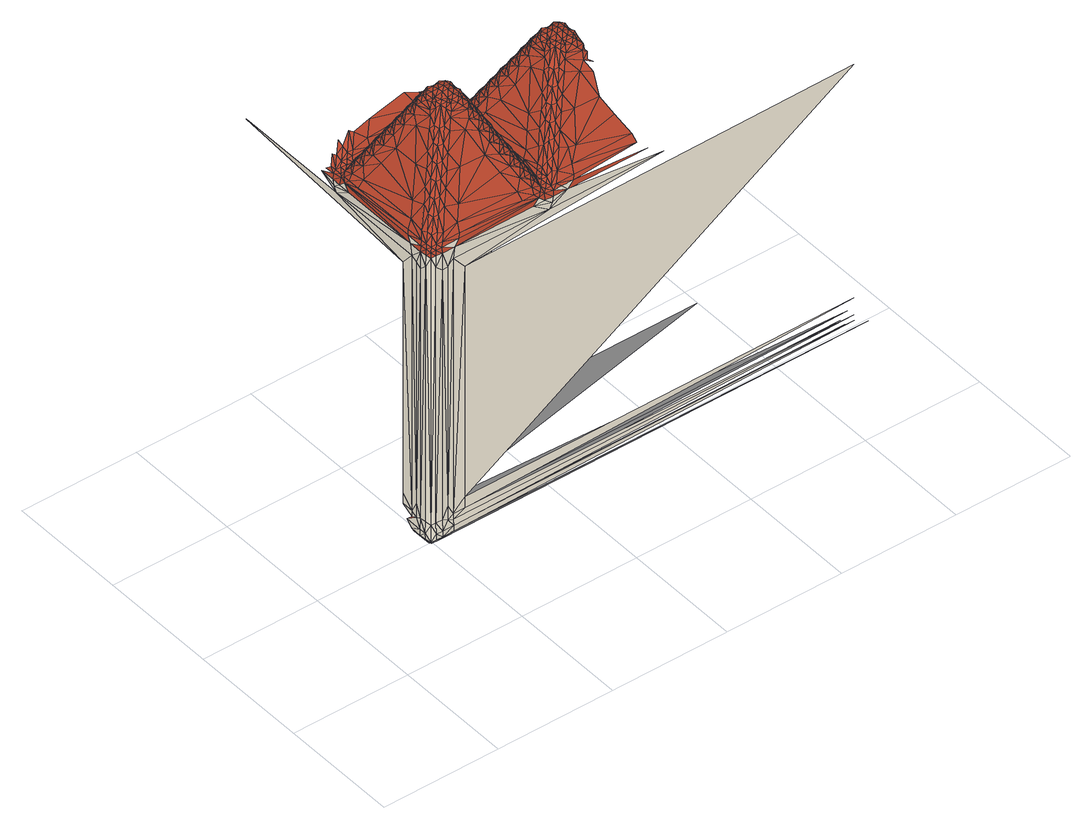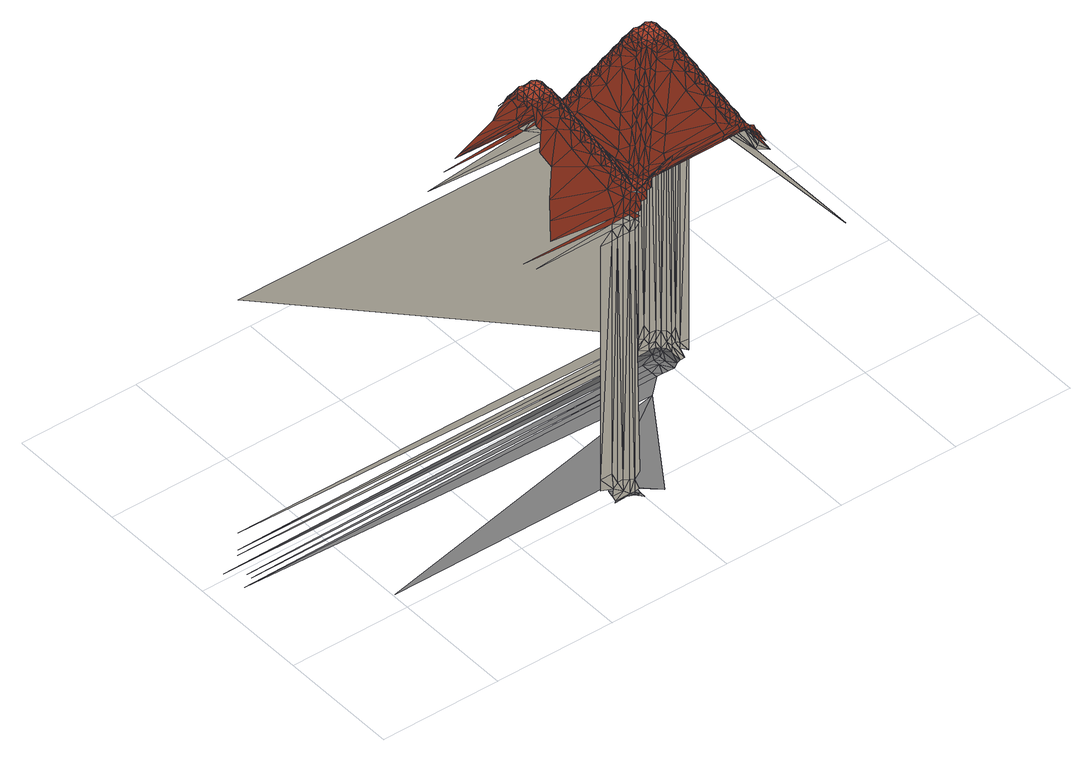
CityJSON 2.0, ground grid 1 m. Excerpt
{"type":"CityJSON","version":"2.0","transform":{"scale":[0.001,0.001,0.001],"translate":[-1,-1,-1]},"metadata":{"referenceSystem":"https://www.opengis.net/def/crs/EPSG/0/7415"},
"CityObjects":{
"building1":{"type":"Building","attributes":{"measuredHeight":3.52,"roofType":"1000","storeysAboveGround":1},"geometry":[{"type":"MultiSurface","lod":"2","boundaries":[[[0,1,2]],[[0,3,1]],[[4,5,3]],[[6,2,7]],[[2,1,8]],[[0,4,3]],[[3,5,9]],[[6,0,2]],[[1,3,8]],[[7,2,10]],[[4,11,5]],[[11,12,5]],[[5,12,9]],[[2,13,10]],[[2,8,13]],[[3,9,14]],[[6,7,15]],[[3,14,8]],[[7,10,15]],[[12,16,9]],[[17,6,15]],[[0,18,4]],[[11,19,12]],[[6,20,0]],[[4,21,11]],[[12,22,16]],[[8,23,13]],[[14,9,24]],[[12,19,22]],[[8,14,25]],[[17,26,6]],[[10,13,27]],[[18,21,4]],[[28,18,0]],[[20,28,0]],[[22,29,16]],[[8,25,23]],[[14,24,25]],[[9,16,30]],[[11,31,19]],[[26,20,6]],[[17,15,32]],[[15,10,33]],[[21,31,11]],[[24,9,34]],[[13,23,35]],[[9,30,34]],[[23,25,36]],[[25,24,34]],[[16,29,37]],[[13,35,27]],[[10,27,33]],[[19,38,22]],[[31,39,19]],[[23,36,40]],[[29,22,41]],[[25,34,36]],[[16,37,30]],[[32,15,42]],[[17,43,26]],[[23,40,35]],[[15,33,42]],[[17,32,43]],[[18,44,21]],[[28,45,18]],[[20,46,28]],[[39,38,19]],[[21,44,31]],[[26,47,20]],[[22,48,41]],[[38,48,22]],[[36,49,40]],[[34,50,36]],[[29,51,37]],[[31,52,39]],[[36,50,53]],[[36,53,49]],[[45,44,18]],[[43,47,26]],[[54,45,28]],[[46,54,28]],[[47,46,20]],[[44,52,31]],[[42,33,55]],[[29,41,56]],[[32,42,57]],[[29,56,51]],[[43,32,57]],[[39,58,38]],[[52,59,39]],[[48,60,41]],[[42,55,61]],[[38,62,48]],[[57,42,61]],[[59,63,39]],[[39,63,58]],[[45,64,44]],[[54,65,45]],[[46,66,54]],[[58,62,38]],[[48,62,60]],[[41,67,56]],[[43,68,47]],[[66,65,54]],[[65,64,45]],[[61,55,69]],[[47,70,46]],[[44,71,52]],[[60,67,41]],[[37,72,30]],[[43,57,73]],[[30,74,34]],[[70,66,46]],[[58,75,62]],[[37,51,72]],[[64,71,44]],[[58,63,75]],[[34,74,50]],[[52,76,59]],[[57,61,73]],[[51,56,77]],[[66,78,65]],[[65,79,64]],[[61,69,80]],[[47,68,70]],[[56,67,81]],[[62,82,60]],[[60,83,67]],[[84,78,66]],[[78,79,65]],[[70,84,66]],[[75,82,62]],[[71,76,52]],[[59,85,63]],[[64,79,71]],[[73,61,86]],[[60,82,83]],[[63,87,75]],[[61,80,88]],[[86,61,88]],[[30,72,89]],[[56,81,90]],[[67,91,81]],[[76,92,59]],[[51,77,72]],[[30,89,74]],[[83,91,67]],[[75,93,82]],[[59,92,85]],[[56,90,77]],[[75,87,93]],[[63,85,87]],[[84,94,78]],[[78,95,79]],[[82,96,83]],[[88,80,97]],[[83,98,91]],[[93,96,82]],[[83,96,98]],[[91,99,81]],[[94,100,78]],[[100,95,78]],[[87,101,93]],[[77,102,72]],[[98,103,91]],[[77,90,102]],[[81,104,90]],[[93,105,96]],[[89,72,106]],[[93,101,105]],[[102,107,72]],[[89,106,108]],[[91,103,99]],[[90,109,102]],[[89,108,74]],[[85,110,87]],[[72,111,106]],[[96,112,98]],[[102,109,107]],[[72,107,111]],[[87,110,101]],[[81,99,113]],[[106,111,114]],[[98,115,103]],[[106,114,108]],[[105,112,96]],[[81,113,104]],[[90,116,109]],[[111,117,114]],[[107,109,118]],[[98,112,115]],[[111,107,118]],[[104,116,90]],[[111,119,117]],[[108,120,74]],[[114,120,108]],[[116,121,109]],[[111,118,119]],[[117,119,122]],[[114,117,120]],[[101,123,105]],[[109,121,124]],[[74,125,50]],[[109,124,118]],[[122,126,117]],[[103,127,99]],[[117,126,128]],[[115,127,103]],[[116,129,121]],[[119,130,122]],[[105,131,112]],[[118,130,119]],[[116,104,132]],[[105,123,131]],[[116,133,129]],[[121,129,134]],[[124,121,134]],[[126,122,135]],[[124,136,118]],[[130,137,122]],[[132,138,116]],[[116,138,133]],[[112,139,115]],[[118,140,130]],[[129,133,134]],[[113,132,104]],[[137,141,122]],[[124,134,136]],[[115,142,127]],[[122,141,135]],[[132,143,138]],[[131,139,112]],[[130,140,137]],[[118,136,144]],[[110,145,101]],[[118,144,140]],[[115,139,142]],[[101,145,123]],[[132,146,143]],[[138,143,147]],[[133,138,147]],[[132,113,148]],[[127,149,99]],[[133,150,134]],[[134,151,136]],[[148,152,132]],[[123,153,131]],[[140,154,137]],[[99,149,113]],[[132,152,146]],[[143,146,147]],[[137,155,141]],[[133,147,150]],[[131,156,139]],[[142,157,127]],[[148,158,152]],[[154,159,137]],[[148,113,160]],[[144,136,161]],[[144,162,140]],[[140,162,154]],[[136,151,161]],[[134,163,151]],[[134,150,163]],[[131,153,156]],[[159,155,137]],[[148,164,158]],[[141,155,165]],[[152,158,166]],[[146,152,166]],[[139,167,142]],[[146,168,147]],[[147,169,150]],[[160,170,148]],[[157,149,127]],[[123,145,153]],[[148,170,164]],[[113,171,160]],[[154,172,159]],[[158,164,166]],[[162,172,154]],[[156,167,139]],[[146,166,168]],[[142,173,157]],[[160,174,170]],[[149,171,113]],[[161,151,175]],[[163,175,151]],[[142,167,173]],[[163,150,176]],[[147,177,169]],[[150,169,176]],[[147,168,177]],[[92,178,85]],[[144,179,162]],[[144,161,179]],[[160,180,174]],[[172,181,159]],[[170,174,182]],[[164,170,182]],[[159,183,155]],[[164,184,166]],[[166,185,168]],[[171,186,160]],[[71,187,76]],[[153,188,156]],[[160,186,180]],[[163,176,175]],[[156,189,167]],[[174,180,182]],[[157,190,149]],[[173,190,157]],[[164,182,184]],[[159,181,183]],[[79,191,71]],[[171,192,186]],[[85,193,110]],[[76,187,92]],[[176,169,194]],[[149,195,171]],[[177,194,169]],[[166,196,185]],[[177,168,194]],[[166,184,196]],[[168,185,194]],[[156,188,189]],[[161,175,197]],[[176,194,175]],[[171,198,192]],[[149,190,195]],[[186,192,199]],[[180,186,199]],[[180,200,182]],[[182,201,184]],[[167,202,173]],[[195,203,171]],[[173,204,190]],[[179,161,197]],[[171,203,198]],[[162,205,172]],[[179,206,162]],[[192,198,199]],[[95,191,79]],[[110,207,145]],[[180,199,200]],[[189,202,167]],[[181,208,183]],[[195,209,203]],[[172,205,181]],[[190,210,195]],[[190,204,211]],[[145,212,153]],[[173,202,204]],[[175,194,213]],[[194,185,214]],[[196,214,185]],[[182,215,201]],[[190,211,210]],[[196,184,214]],[[182,200,215]],[[184,201,214]],[[195,216,209]],[[203,209,217]],[[175,213,197]],[[198,203,217]],[[188,218,189]],[[153,212,188]],[[198,219,199]],[[199,220,200]],[[195,210,216]],[[204,221,211]],[[162,206,205]],[[210,211,222]],[[209,216,217]],[[189,223,202]],[[198,217,219]],[[211,224,222]],[[189,218,223]],[[181,225,208]],[[221,224,211]],[[204,202,226]],[[210,227,216]],[[204,226,221]],[[214,201,228]],[[215,228,201]],[[199,229,220]],[[215,200,228]],[[199,219,229]],[[200,220,228]],[[210,230,227]],[[210,222,230]],[[216,227,230]],[[202,231,226]],[[214,232,194]],[[221,233,224]],[[216,234,217]],[[221,226,235]],[[224,236,222]],[[217,237,219]],[[205,225,181]],[[232,213,194]],[[223,238,202]],[[212,218,188]],[[221,235,233]],[[218,239,223]],[[222,236,230]],[[224,233,240]],[[226,231,235]],[[238,231,202]],[[216,230,234]],[[224,240,236]],[[228,220,241]],[[229,241,220]],[[217,242,237]],[[229,219,241]],[[217,234,242]],[[219,237,241]],[[236,243,230]],[[239,244,223]],[[223,244,238]],[[233,245,240]],[[235,245,233]],[[110,246,207]],[[236,240,247]],[[230,248,234]],[[207,212,145]],[[238,249,231]],[[230,243,250]],[[236,250,243]],[[228,251,214]],[[231,252,235]],[[240,245,247]],[[236,247,250]],[[230,253,248]],[[234,248,253]],[[244,249,238]],[[232,214,251]],[[225,254,208]],[[231,249,252]],[[235,255,245]],[[241,237,256]],[[242,256,237]],[[242,234,256]],[[230,250,257]],[[218,258,239]],[[228,241,251]],[[230,257,253]],[[239,259,244]],[[234,253,256]],[[235,252,255]],[[212,260,218]],[[244,261,249]],[[193,246,110]],[[245,262,247]],[[178,193,85]],[[247,263,250]],[[244,259,261]],[[247,262,263]],[[245,255,262]],[[239,264,259]],[[261,265,249]],[[250,263,266]],[[249,267,252]],[[257,250,266]],[[218,260,258]],[[241,256,268]],[[258,264,239]],[[249,265,267]],[[252,269,255]],[[251,241,268]],[[259,270,261]],[[187,178,92]],[[271,263,262]],[[270,265,261]],[[71,272,187]],[[271,266,263]],[[252,267,269]],[[255,273,262]],[[257,274,253]],[[212,275,260]],[[207,275,212]],[[256,253,276]],[[264,277,259]],[[255,269,273]],[[259,277,270]],[[271,262,273]],[[179,197,278]],[[257,266,274]],[[265,279,267]],[[270,280,265]],[[271,281,266]],[[191,272,71]],[[213,282,197]],[[232,283,213]],[[277,280,270]],[[265,280,279]],[[271,273,281]],[[256,276,268]],[[267,284,269]],[[179,285,206]],[[260,286,258]],[[274,266,281]],[[258,287,264]],[[274,276,253]],[[264,287,277]],[[288,286,260]],[[260,289,288]],[[275,289,260]],[[207,290,275]],[[232,251,291]],[[267,279,284]],[[269,292,273]],[[273,293,281]],[[286,294,258]],[[258,294,287]],[[277,295,280]],[[280,296,279]],[[269,284,292]],[[277,297,295]],[[287,297,277]],[[273,292,293]],[[298,290,207]],[[286,287,294]],[[295,296,280]],[[246,299,207]],[[300,284,279]],[[300,279,296]],[[281,293,301]],[[274,281,301]],[[251,268,291]],[[287,295,297]],[[275,302,289]],[[288,303,286]],[[304,302,275]],[[289,303,288]],[[275,305,304]],[[290,305,275]],[[206,306,205]],[[295,307,296]],[[286,308,287]],[[309,293,292]],[[284,310,292]],[[299,298,207]],[[300,296,307]],[[287,311,295]],[[274,301,276]],[[300,312,284]],[[268,276,313]],[[205,314,225]],[[309,301,293]],[[302,303,289]],[[311,307,295]],[[312,310,284]],[[286,303,308]],[[300,307,312]],[[309,292,310]],[[308,315,287]],[[287,316,311]],[[287,315,316]],[[290,317,305]],[[304,318,302]],[[319,317,290]],[[305,318,304]],[[290,320,319]],[[298,320,290]],[[225,321,254]],[[312,322,310]],[[308,316,315]],[[309,310,322]],[[323,312,307]],[[301,324,276]],[[193,325,246]],[[311,323,307]],[[302,326,303]],[[301,309,324]],[[303,327,308]],[[311,316,323]],[[323,322,312]],[[325,299,246]],[[308,328,316]],[[317,318,305]],[[302,318,326]],[[329,268,313]],[[313,276,324]],[[326,330,303]],[[303,330,327]],[[232,291,283]],[[327,328,308]],[[298,331,320]],[[319,332,317]],[[333,331,298]],[[323,316,334]],[[320,332,319]],[[298,335,333]],[[299,335,298]],[[322,336,309]],[[323,334,322]],[[328,334,316]],[[327,330,328]],[[291,268,329]],[[337,324,309]],[[178,338,193]],[[317,339,318]],[[318,340,326]],[[213,283,282]],[[326,341,330]],[[322,334,336]],[[341,328,330]],[[337,309,336]],[[331,332,320]],[[317,332,339]],[[339,342,318]],[[318,342,340]],[[328,343,334]],[[340,341,326]],[[324,344,313]],[[299,345,335]],[[193,346,325]],[[333,347,331]],[[348,345,299]],[[335,347,333]],[[299,349,348]],[[325,349,299]],[[341,343,328]],[[278,197,282]],[[340,342,341]],[[331,350,332]],[[351,336,334]],[[343,351,334]],[[338,346,193]],[[332,352,339]],[[179,278,285]],[[324,337,344]],[[339,353,342]],[[329,313,344]],[[187,338,178]],[[353,341,342]],[[345,347,335]],[[331,347,350]],[[350,354,332]],[[332,354,352]],[[352,353,339]],[[325,355,349]],[[348,356,345]],[[357,355,325]],[[358,343,341]],[[349,356,348]],[[325,359,357]],[[336,360,337]],[[346,359,325]],[[352,354,353]],[[336,351,360]],[[353,358,341]],[[345,361,347]],[[362,344,337]],[[347,363,350]],[[350,364,354]],[[365,351,343]],[[364,353,354]],[[355,356,349]],[[345,356,361]],[[362,337,360]],[[361,366,347]],[[291,329,367]],[[347,366,363]],[[285,306,206]],[[363,364,350]],[[338,368,346]],[[353,364,358]],[[254,321,369]],[[344,370,329]],[[357,371,355]],[[359,371,357]],[[314,321,225]],[[187,368,338]],[[272,372,187]],[[346,373,359]],[[363,366,364]],[[365,360,351]],[[344,362,370]],[[355,374,356]],[[356,375,361]],[[306,314,205]],[[361,376,366]],[[367,329,370]],[[376,364,366]],[[373,371,359]],[[358,377,343]],[[355,371,374]],[[378,358,364]],[[374,379,356]],[[356,379,375]],[[283,291,380]],[[375,376,361]],[[346,381,373]],[[368,381,346]],[[360,382,362]],[[187,383,368]],[[291,367,380]],[[377,365,343]],[[364,376,378]],[[372,383,187]],[[384,372,272]],[[385,370,362]],[[375,379,376]],[[360,365,382]],[[373,386,371]],[[371,387,374]],[[374,388,379]],[[388,376,379]],[[385,362,382]],[[191,384,272]],[[383,381,368]],[[373,381,386]],[[387,388,374]],[[378,377,358]],[[386,389,371]],[[371,389,387]],[[370,390,367]],[[378,376,391]],[[388,392,376]],[[370,385,390]],[[383,393,381]],[[394,382,365]],[[387,392,388]],[[392,391,376]],[[381,395,386]],[[387,389,392]],[[372,396,383]],[[386,397,389]],[[380,367,390]],[[377,394,365]],[[397,392,389]],[[393,398,381]],[[395,397,386]],[[282,283,399]],[[383,400,393]],[[382,401,385]],[[381,402,395]],[[384,396,372]],[[283,380,399]],[[381,398,402]],[[403,404,405]],[[392,406,391]],[[397,406,392]],[[382,394,401]],[[396,400,383]],[[378,391,407]],[[408,398,393]],[[395,409,397]],[[395,402,410]],[[378,407,377]],[[411,390,385]],[[400,408,393]],[[409,406,397]],[[395,410,409]],[[398,412,402]],[[402,413,410]],[[411,385,401]],[[398,408,412]],[[412,413,402]],[[377,414,394]],[[390,415,380]],[[413,416,410]],[[414,401,394]],[[409,410,417]],[[321,418,369]],[[278,282,419]],[[400,420,408]],[[413,412,421]],[[413,421,416]],[[408,422,412]],[[191,423,384]],[[407,414,377]],[[416,424,410]],[[390,411,415]],[[391,406,425]],[[399,380,415]],[[421,426,416]],[[410,424,417]],[[384,423,396]],[[412,427,421]],[[282,399,419]],[[400,428,420]],[[396,423,400]],[[416,426,424]],[[420,429,408]],[[422,427,412]],[[391,425,407]],[[285,278,430]],[[408,429,422]],[[95,431,191]],[[401,432,411]],[[409,433,406]],[[401,414,432]],[[314,434,321]],[[421,435,426]],[[321,434,418]],[[423,428,400]],[[426,436,424]],[[407,437,414]],[[278,419,438]],[[427,435,421]],[[419,399,415]],[[409,417,439]],[[422,440,427]],[[285,430,306]],[[426,441,436]],[[430,278,438]],[[306,442,314]],[[422,429,440]],[[435,441,426]],[[437,432,414]],[[443,415,411]],[[433,425,406]],[[434,444,418]],[[425,437,407]],[[314,442,434]],[[428,445,420]],[[443,411,432]],[[418,446,447]],[[444,446,418]],[[417,424,448]],[[440,449,427]],[[427,449,435]],[[420,450,429]],[[419,415,451]],[[409,439,433]],[[434,452,444]],[[441,453,436]],[[451,415,443]],[[429,454,440]],[[423,445,428]],[[436,455,424]],[[438,419,451]],[[306,456,442]],[[435,457,441]],[[458,432,437]],[[430,456,306]],[[444,459,446]],[[452,459,444]],[[425,458,437]],[[445,450,420]],[[434,460,452]],[[442,460,434]],[[439,417,448]],[[440,461,449]],[[462,443,432]],[[441,457,453]],[[430,438,463]],[[433,458,425]],[[438,451,463]],[[440,454,461]],[[449,464,435]],[[458,462,432]],[[459,465,446]],[[435,466,457]],[[424,455,448]],[[450,467,429]],[[468,451,443]],[[429,469,454]],[[452,470,459]],[[430,463,471]],[[436,453,472]],[[460,470,452]],[[442,473,460]],[[430,471,456]],[[456,473,442]],[[433,474,458]],[[468,463,451]],[[461,464,449]],[[435,464,466]],[[468,443,462]],[[429,467,469]],[[439,475,433]],[[474,462,458]],[[455,436,472]],[[475,474,433]],[[471,463,468]],[[457,476,453]],[[473,470,460]],[[459,470,477]],[[474,478,462]],[[454,479,461]],[[468,462,478]],[[471,480,456]],[[439,448,475]],[[466,481,457]],[[456,480,473]],[[475,478,474]],[[461,482,464]],[[471,468,483]],[[484,468,478]],[[457,481,476]],[[473,485,470]],[[475,484,478]],[[461,479,482]],[[454,469,479]],[[484,483,468]],[[471,483,480]],[[475,448,486]],[[455,487,448]],[[473,480,485]],[[464,488,466]],[[453,476,489]],[[475,486,484]],[[448,487,486]],[[485,490,470]],[[453,489,472]],[[466,491,481]],[[455,492,487]],[[455,472,492]],[[482,488,464]],[[493,480,483]],[[484,494,483]],[[484,486,494]],[[466,488,491]],[[493,495,480]],[[480,496,485]],[[485,497,490]],[[493,483,494]],[[487,498,486]],[[467,499,469]],[[492,500,487]],[[481,501,476]],[[495,502,480]],[[479,503,482]],[[469,499,479]],[[496,497,485]],[[487,500,498]],[[486,498,494]],[[492,504,500]],[[472,505,492]],[[493,502,495]],[[480,506,496]],[[492,507,504]],[[491,501,481]],[[502,508,480]],[[480,508,506]],[[482,509,488]],[[493,494,502]],[[492,505,507]],[[404,510,405]],[[472,489,505]],[[494,508,502]],[[482,503,509]],[[500,504,511]],[[498,500,511]],[[502,506,508]],[[476,512,489]],[[507,513,504]],[[498,514,494]],[[496,506,515]],[[70,516,84]],[[488,517,491]],[[68,518,70]],[[505,519,507]],[[494,520,508]],[[502,521,506]],[[507,519,513]],[[504,513,511]],[[502,508,520]],[[498,511,514]],[[491,522,501]],[[521,515,506]],[[505,523,519]],[[509,517,488]],[[43,524,68]],[[525,521,502]],[[505,489,526]],[[43,73,524]],[[510,527,528]],[[501,529,476]],[[494,514,530]],[[491,517,522]],[[494,530,520]],[[479,531,503]],[[505,532,523]],[[499,531,479]],[[525,502,533]],[[502,520,533]],[[73,86,534]],[[519,523,535]],[[513,519,535]],[[512,526,489]],[[513,536,511]],[[476,529,512]],[[511,537,514]],[[526,538,505]],[[84,516,94]],[[503,539,509]],[[505,538,532]],[[521,525,540]],[[527,541,542]],[[523,532,535]],[[86,88,543]],[[513,535,536]],[[528,527,542]],[[509,544,517]],[[522,545,501]],[[526,546,538]],[[530,514,547]],[[511,548,537]],[[514,537,547]],[[511,536,548]],[[549,540,525]],[[509,539,544]],[[526,512,550]],[[191,431,423]],[[530,551,520]],[[533,552,525]],[[533,520,551]],[[526,553,546]],[[538,546,554]],[[532,538,554]],[[510,528,555]],[[517,556,522]],[[405,510,557]],[[532,558,535]],[[94,559,100]],[[100,560,95]],[[535,561,536]],[[549,525,552]],[[550,562,526]],[[545,529,501]],[[503,531,539]],[[528,542,563]],[[526,562,553]],[[546,553,554]],[[542,564,565]],[[544,556,517]],[[530,547,551]],[[532,554,558]],[[445,566,450]],[[567,568,569]],[[570,571,549]],[[512,572,550]],[[522,573,545]],[[565,574,567]],[[423,575,445]],[[550,576,562]],[[569,577,570]],[[542,565,578]],[[522,556,573]],[[88,97,579]],[[547,537,580]],[[548,536,581]],[[535,582,561]],[[536,561,581]],[[529,572,512]],[[548,580,537]],[[535,558,582]],[[567,569,583]],[[565,567,578]],[[570,549,584]],[[450,566,467]],[[569,570,583]],[[557,510,555]],[[563,542,585]],[[549,552,584]],[[550,586,576]],[[562,576,587]],[[553,562,587]],[[542,578,585]],[[533,588,552]],[[533,551,588]],[[567,589,578]],[[567,583,589]],[[555,528,563]],[[553,590,554]],[[570,591,583]],[[554,592,558]],[[572,593,550]],[[570,584,591]],[[539,594,544]],[[550,593,586]],[[544,595,556]],[[576,586,587]],[[548,581,580]],[[545,596,529]],[[573,596,545]],[[553,587,590]],[[584,552,588]],[[572,597,593]],[[551,547,598]],[[581,561,599]],[[529,600,572]],[[582,599,561]],[[554,601,592]],[[582,558,599]],[[554,590,601]],[[558,592,599]],[[544,594,595]],[[578,589,602]],[[589,583,603]],[[591,584,604]],[[583,591,605]],[[467,606,499]],[[572,607,597]],[[529,596,600]],[[547,580,598]],[[593,597,608]],[[586,593,608]],[[586,609,587]],[[587,610,590]],[[556,611,573]],[[600,612,572]],[[584,588,604]],[[573,613,596]],[[572,612,607]],[[580,581,598]],[[583,614,603]],[[589,603,602]],[[563,585,615]],[[583,605,614]],[[597,607,608]],[[591,604,605]],[[586,608,609]],[[595,611,556]],[[600,616,612]],[[588,551,617]],[[585,578,618]],[[499,619,531]],[[596,620,600]],[[596,613,621]],[[531,622,539]],[[97,403,579]],[[573,611,613]],[[599,592,623]],[[601,623,592]],[[551,598,624]],[[587,625,610]],[[596,621,620]],[[601,590,623]],[[587,609,625]],[[590,610,623]],[[600,626,616]],[[612,616,627]],[[607,612,627]],[[578,602,618]],[[594,628,595]],[[539,622,594]],[[617,551,624]],[[607,629,608]],[[608,630,609]],[[600,620,626]],[[604,588,617]],[[613,631,621]],[[620,621,632]],[[603,614,633]],[[602,603,634]],[[599,635,581]],[[614,605,633]],[[616,626,627]],[[595,636,611]],[[607,627,629]],[[621,637,632]],[[595,628,636]],[[631,637,621]],[[613,611,638]],[[620,639,626]],[[613,638,631]],[[598,581,635]],[[585,618,615]],[[623,610,640]],[[625,640,610]],[[608,641,630]],[[625,609,640]],[[608,629,641]],[[609,630,640]],[[603,633,634]],[[605,604,642]],[[620,643,639]],[[620,632,643]],[[626,639,643]],[[623,635,599]],[[611,644,638]],[[631,645,637]],[[626,646,627]],[[631,638,647]],[[637,648,632]],[[627,649,629]],[[602,634,650]],[[636,651,611]],[[622,628,594]],[[633,605,652]],[[631,647,645]],[[628,653,636]],[[604,617,642]],[[632,648,643]],[[637,645,654]],[[638,644,647]],[[651,644,611]],[[626,643,646]],[[637,654,648]],[[618,602,655]],[[602,650,655]],[[640,630,656]],[[641,656,630]],[[627,657,649]],[[634,633,658]],[[641,629,656]],[[627,646,657]],[[629,649,656]],[[648,659,643]],[[605,642,652]],[[653,660,636]],[[636,660,651]],[[645,661,654]],[[647,661,645]],[[648,654,662]],[[643,663,646]],[[634,658,650]],[[619,622,531]],[[651,664,644]],[[499,665,619]],[[643,659,666]],[[648,666,659]],[[640,667,623]],[[644,668,647]],[[633,669,658]],[[633,652,669]],[[654,661,662]],[[648,662,666]],[[643,670,663]],[[646,663,670]],[[660,664,651]],[[635,623,667]],[[644,664,668]],[[647,671,661]],[[656,649,672]],[[657,672,649]],[[657,646,672]],[[643,666,673]],[[628,674,653]],[[640,656,667]],[[643,673,670]],[[653,675,660]],[[646,670,672]],[[647,668,671]],[[622,676,628]],[[660,677,664]],[[661,678,662]],[[566,606,467]],[[662,679,666]],[[606,665,499]],[[660,675,677]],[[662,678,679]],[[661,671,678]],[[653,680,675]],[[658,681,650]],[[677,682,664]],[[666,679,683]],[[664,684,668]],[[658,669,681]],[[673,666,683]],[[669,652,685]],[[628,676,674]],[[656,672,686]],[[674,680,653]],[[664,682,684]],[[668,687,671]],[[667,656,686]],[[675,688,677]],[[689,679,678]],[[688,682,677]],[[689,683,679]],[[668,684,687]],[[671,690,678]],[[673,691,670]],[[650,681,692]],[[622,693,676]],[[619,693,622]],[[681,669,685]],[[672,670,694]],[[680,695,675]],[[671,687,690]],[[675,695,688]],[[689,678,690]],[[673,683,691]],[[682,696,684]],[[688,697,682]],[[689,698,683]],[[695,697,688]],[[682,697,696]],[[624,598,699]],[[598,635,700]],[[689,690,698]],[[672,694,686]],[[684,701,687]],[[635,667,702]],[[676,703,674]],[[691,683,698]],[[674,704,680]],[[691,694,670]],[[680,704,695]],[[705,703,676]],[[676,706,705]],[[403,405,707]],[[684,696,701]],[[687,708,690]],[[690,709,698]],[[703,710,674]],[[674,710,704]],[[695,711,697]],[[697,712,696]],[[687,701,708]],[[695,713,711]],[[704,713,695]],[[690,708,709]],[[624,714,617]],[[711,712,697]],[[667,686,702]],[[715,701,696]],[[715,696,712]],[[698,709,716]],[[691,698,716]],[[717,709,708]],[[701,718,708]],[[715,712,719]],[[691,716,694]],[[715,720,701]],[[686,694,721]],[[717,716,709]],[[720,718,701]],[[715,719,720]],[[717,708,718]],[[720,722,718]],[[717,718,722]],[[716,723,694]],[[716,717,723]],[[724,686,721]],[[721,694,723]],[[635,702,700]],[[702,686,724]],[[652,642,725]],[[642,617,726]],[[598,700,699]],[[624,699,714]]],"semantics":{"surfaces":[{"type":"WallSurface"},{"type":"RoofSurface"},{"type":"GroundSurface"}],"values":[0,0,0,0,0,0,0,0,0,0,1,1,1,0,0,0,2,0,2,1,2,0,1,0,1,1,0,0,1,0,2,0,0,0,0,1,0,0,1,1,0,2,2,1,0,0,0,0,0,1,0,2,1,1,0,1,0,0,2,2,1,2,2,0,0,0,1,1,0,1,1,0,0,1,1,0,0,0,2,0,0,0,1,2,1,2,1,2,1,1,1,2,1,2,1,1,0,0,0,1,1,1,2,0,0,2,0,1,1,1,2,0,0,1,1,0,1,0,1,2,1,0,0,2,0,1,1,1,0,0,0,1,0,1,0,2,1,1,2,2,1,1,1,1,1,0,1,1,1,1,1,1,0,0,1,2,1,1,1,1,0,0,1,1,1,1,1,1,0,1,1,0,1,1,0,1,1,1,1,1,1,1,1,1,0,1,1,1,1,1,1,1,1,1,0,0,1,1,1,1,1,1,0,1,1,1,1,1,1,1,1,1,1,1,1,1,1,1,1,1,1,1,1,1,1,1,1,1,1,1,1,1,1,1,1,1,1,1,1,1,1,1,1,1,1,1,1,1,1,1,1,1,1,1,1,1,1,1,1,1,1,1,1,1,1,1,1,1,1,1,1,1,1,1,1,1,1,1,1,1,1,1,1,1,1,1,1,1,1,1,1,1,1,1,1,1,1,1,1,1,1,1,1,1,1,1,1,1,1,1,1,1,1,1,0,1,1,1,1,1,1,1,1,1,1,1,1,1,1,1,1,1,1,1,1,1,1,1,1,1,1,1,0,1,1,1,1,1,1,1,1,1,1,1,1,1,1,1,1,1,1,1,1,1,1,1,1,1,1,1,1,1,1,1,1,1,1,1,1,1,1,1,1,1,1,1,1,1,1,1,1,1,1,1,1,1,1,1,1,1,1,1,1,1,1,1,1,1,1,1,1,1,1,1,1,1,1,1,1,1,1,1,1,1,1,1,1,1,1,1,1,1,1,1,1,1,1,1,1,1,1,1,1,1,1,1,1,1,1,1,1,1,1,1,1,1,1,1,1,1,1,1,1,1,1,1,1,1,1,1,1,1,1,1,1,1,1,1,1,1,1,1,1,1,1,1,1,1,1,1,1,0,1,1,1,1,1,1,1,1,1,1,1,1,1,1,1,1,1,1,1,1,1,1,1,1,1,1,1,1,1,1,1,1,1,1,1,1,1,1,1,1,1,1,1,1,1,1,1,1,1,1,1,1,1,1,1,1,1,1,1,1,1,1,1,1,1,1,1,1,1,1,1,1,1,1,1,1,1,1,1,1,1,1,1,1,1,1,1,1,1,1,1,1,1,1,1,1,1,1,1,1,1,1,1,1,1,1,1,1,1,1,1,1,1,1,1,1,1,1,1,1,1,1,1,1,1,1,1,1,1,1,1,1,1,1,1,1,1,1,1,1,1,1,1,1,1,1,1,1,1,1,1,1,1,1,1,1,1,1,1,1,1,1,1,1,1,1,1,1,1,1,1,1,1,1,1,1,1,1,1,1,1,1,1,0,1,1,1,1,1,1,1,1,1,1,1,1,1,1,1,1,1,1,1,1,1,1,1,1,1,1,0,1,1,1,1,1,1,1,1,0,1,1,1,1,1,1,1,1,1,1,1,1,1,1,1,1,1,1,1,1,1,1,1,1,1,1,1,0,1,1,2,1,1,1,1,1,1,1,1,1,1,1,1,1,1,1,1,1,1,1,1,1,1,1,1,1,1,1,1,1,0,1,1,1,1,1,1,1,0,1,1,1,1,1,1,1,1,1,1,0,1,1,1,1,1,1,0,1,1,1,1,1,1,1,1,1,1,1,1,1,1,1,1,1,1,1,1,1,1,1,1,1,1,1,1,1,1,1,1,1,0,1,1,1,1,1,1,1,1,1,1,1,1,1,1,1,1,1,1,1,1,1,1,1,1,1,1,1,1,1,1,1,1,1,1,1,1,1,1,1,1,1,1,1,1,1,1,1,1,1,1,1,1,1,1,1,1,1,1,1,1,1,1,1,1,1,1,1,1,1,1,1,1,1,1,1,1,1,1,1,1,1,1,1,1,1,1,1,1,1,1,1,1,1,1,1,1,1,1,1,1,1,1,1,1,0,1,1,1,1,2,1,0,1,1,1,null,1,1,1,1,0,1,0,1,1,1,1,1,null,1,1,1,1,1,2,1,1,2,2,1,1,1,1,1,1,1,1,1,2,1,1,1,1,1,1,1,0,1,1,1,2,1,2,1,2,1,1,1,1,1,1,1,1,1,1,0,1,1,1,1,1,1,2,1,2,1,0,0,1,1,1,1,1,2,1,1,2,1,1,1,1,0,1,1,1,0,1,1,0,2,1,2,1,1,1,1,1,1,1,0,0,1,1,0,2,2,1,1,1,1,2,1,1,0,0,2,1,0,1,1,0,1,1,1,1,1,1,1,1,1,1,1,1,1,1,1,1,1,1,1,0,0,0,0,1,1,1,1,1,1,1,1,1,1,1,1,1,1,0,0,2,0,1,0,1,1,1,1,2,1,1,1,1,2,1,1,1,1,1,1,1,1,1,1,1,1,0,1,1,1,1,1,1,1,1,1,0,0,1,0,1,1,1,1,1,1,1,1,1,1,2,1,1,1,1,1,1,0,0,1,1,1,1,1,1,1,1,1,1,0,1,1,0,1,1,1,1,1,1,1,1,1,0,0,1,1,1,0,1,1,1,1,0,1,1,1,1,1,1,0,1,1,1,1,1,1,1,0,0,1,1,1,1,1,1,1,1,1,1,1,1,1,1,1,1,1,1,1,1,1,1,1,1,1,1,1,1,0,1,1,1,0,1,0,1,1,1,1,1,1,1,1,1,1,1,1,1,0,1,1,0,1,1,1,1,1,1,1,1,1,1,1,1,1,1,1,1,1,1,1,1,1,1,1,1,2,1,1,1,1,1,1,1,1,1,1,1,1,1,1,1,1,1,1,1,1,1,1,1,1,1,1,1,1,1,1,1,1,1,1,1,1,0,1,1,1]}}]}
},
"vertices":[
[964,964,1138],[948,996,1153],[945,998,1053],[947,996,3453],[964,964,3539],[949,996,3553],[966,966,983],[949,999,999],[946,1050,1152],[945,1048,3552],[945,1053,998],[968,968,3583],[955,1002,3597],[942,1052,1052],[946,1050,3402],[966,983,966],[950,1049,3602],[975,967,967],[996,947,3453],[979,979,3620],[998,945,1053],[996,949,3553],[967,1017,3632],[948,1100,1125],[949,1100,3425],[949,1100,1250],[999,949,999],[948,1153,996],[996,948,1153],[962,1062,3636],[947,1161,3550],[1002,955,3597],[999,999,949],[964,1138,964],[950,1150,3450],[946,1202,1050],[950,1150,1150],[952,1199,3601],[1016,1016,3685],[1017,967,3632],[949,1150,1100],[989,1092,3685],[998,1053,945],[1039,964,964],[1048,945,3552],[1050,946,3402],[1052,942,1052],[1053,945,998],[1004,1053,3697],[950,1250,1150],[950,1250,3325],[964,1213,3635],[1049,950,3602],[950,1250,1250],[1050,946,1152],[996,1153,948],[1000,1225,3700],[1053,998,945],[1053,1004,3697],[1062,962,3636],[1054,1103,3798],[1052,1052,942],[1066,1066,3785],[1092,989,3685],[1100,949,3400],[1100,949,1250],[1100,948,1125],[1065,1163,3836],[1153,948,996],[1050,1152,946],[1152,946,1050],[1161,947,3550],[951,1899,3599],[1153,996,948],[950,1988,3450],[1103,1054,3798],[1199,952,3601],[964,1763,3635],[1150,950,1150],[1150,950,3450],[1100,1150,949],[1053,1276,3806],[1116,1116,3885],[1104,1153,3898],[1150,949,1100],[1225,1000,3700],[1152,1050,946],[1163,1065,3836],[1150,1100,949],[947,1848,3550],[1000,1750,3700],[1115,1213,3936],[1213,964,3635],[1153,1104,3898],[1250,950,1150],[1250,950,3325],[1166,1166,3985],[1150,1150,950],[1154,1203,3998],[1158,1373,4015],[1250,950,1250],[1213,1115,3936],[962,1863,3636],[1165,1263,4036],[1083,1660,3865],[1203,1154,3998],[948,1949,3550],[966,1921,3631],[948,2012,3500],[990,1867,3683],[1276,1053,3806],[964,1955,3606],[1216,1216,4085],[1156,1589,4012],[948,2023,3550],[1204,1253,4098],[1035,1800,3776],[955,2027,3597],[998,1950,3650],[978,1974,3620],[947,2149,3550],[1016,1874,3735],[970,2020,3628],[1263,1165,4036],[1013,1906,3705],[950,2988,3450],[964,2062,3635],[1215,1313,4136],[950,2099,3601],[1032,1835,3766],[997,1998,3650],[1253,1204,4098],[1085,1750,3876],[1062,1856,3805],[1050,1900,3752],[999,2099,3702],[1044,1936,3703],[1017,2018,3682],[1066,1824,3835],[1266,1266,4185],[1036,1985,3663],[1012,2061,3714],[1254,1303,4198],[1082,1785,3866],[1061,1967,3664],[1373,1158,4015],[1113,1806,3905],[1100,1850,3852],[1135,1700,3976],[1260,1500,4220],[1094,1888,3805],[1077,1934,3734],[1116,1774,3935],[1313,1215,4136],[1053,2006,3694],[1057,2057,3768],[1303,1254,4198],[1278,1378,4260],[1132,1735,3966],[1069,2021,3731],[1185,1650,4076],[1100,1950,3698],[1085,1981,3664],[1115,1918,3766],[1163,1756,4005],[1054,2103,3798],[1150,1800,3952],[1316,1316,4285],[1144,1837,3905],[1126,1884,3835],[1166,1724,4035],[1235,1600,4176],[1099,2001,3698],[1304,1353,4298],[1182,1685,4066],[1136,1935,3736],[1150,1903,3801],[1165,1868,3866],[1763,964,3635],[1164,1969,3661],[1213,1706,4105],[1113,2016,3735],[1200,1750,4052],[1132,2083,3856],[1194,1787,4005],[1176,1834,3935],[1216,1674,4135],[1899,951,3599],[1378,1278,4260],[1353,1304,4298],[1315,1414,4336],[1988,950,3450],[1232,1635,4166],[1750,1000,3700],[1200,1865,3876],[1285,1550,4276],[1215,1818,3966],[1200,1948,3697],[1263,1656,4205],[1250,1700,4152],[1244,1737,4105],[1226,1784,4035],[1382,1382,4419],[1266,1624,4235],[1353,1402,4397],[1250,2002,3697],[1211,1981,3661],[1589,1156,4012],[1163,2065,3836],[1282,1585,4266],[1314,1564,4335],[1331,1435,4366],[1500,1260,4220],[1232,1909,3783],[1250,1815,3976],[1265,1768,4066],[1312,1606,4305],[1300,1650,4252],[1414,1315,4336],[1294,1687,4205],[1276,1734,4135],[1362,1454,4408],[1332,1535,4365],[1402,1353,4397],[1352,1505,4397],[1254,2030,3759],[1371,1424,4431],[1317,1583,4334],[1300,1765,4076],[1315,1718,4166],[1349,1601,4352],[1405,1405,4442],[1315,1842,3915],[1379,1474,4421],[1344,1638,4305],[1393,1454,4437],[1364,1556,4405],[1326,1684,4235],[1424,1371,4431],[1435,1331,4366],[1370,1527,4431],[1350,1715,4176],[1365,1668,4266],[1360,1590,4379],[1454,1362,4408],[1406,1505,4444],[1660,1083,3865],[1395,1555,4433],[1367,1633,4334],[1454,1393,4437],[1394,1586,4405],[1382,1771,4058],[1451,1451,4456],[1386,1636,4335],[1310,2083,3865],[1451,1499,4456],[1400,1665,4276],[1415,1618,4365],[1564,1314,4335],[1505,1352,4397],[1550,1285,4276],[1474,1379,4421],[1445,1544,4444],[1423,1580,4431],[1535,1332,4365],[1505,1406,4444],[1445,1598,4397],[1499,1451,4456],[1450,1690,4220],[1499,1499,4456],[1527,1370,4431],[1476,1571,4421],[1848,947,3550],[1496,1557,4437],[1515,1619,4366],[1600,1235,4176],[1536,1635,4336],[1556,1364,4405],[1700,1948,3697],[1544,1445,4444],[1555,1395,4433],[1496,1588,4408],[1696,1920,3759],[1640,1867,3865],[1557,1496,4437],[1739,1969,3661],[1606,1312,4305],[1601,1349,4352],[1585,1282,4266],[1624,1266,4235],[1650,1185,4076],[1590,1817,3965],[1545,1545,4442],[1526,1579,4431],[1583,1317,4334],[1586,1394,4405],[1580,1423,4431],[1590,1360,4379],[1700,1135,3976],[1750,1085,3876],[1571,1476,4421],[1548,1597,4397],[1656,1263,4205],[1650,1300,4252],[1635,1232,4166],[1674,1216,4135],[1786,1981,3661],[1598,1445,4397],[1638,1344,4305],[1568,1568,4419],[1579,1526,4431],[1618,1415,4365],[1588,1496,4408],[1572,1672,4260],[1750,2002,3697],[1633,1367,4334],[1636,1386,4335],[1706,1213,4105],[1700,1250,4152],[1685,1182,4066],[1724,1166,4035],[1718,2041,3783],[1597,1548,4397],[1619,1515,4366],[1597,1646,4298],[1800,1035,3776],[1687,1294,4205],[1668,1365,4266],[1665,1400,4276],[1637,1735,4136],[1684,1326,4235],[1756,1163,4005],[1750,1200,4052],[1735,1132,3966],[1635,1536,4336],[1774,1116,3935],[1646,1597,4298],[1634,1634,4285],[1863,962,3636],[1737,1244,4105],[1718,1315,4166],[1715,1350,4176],[1734,1276,4135],[1690,1450,4220],[1647,1696,4198],[1806,1113,3905],[1867,990,3683],[1800,1150,3952],[1785,1082,3866],[1824,1066,3835],[1787,1194,4005],[1672,1572,4260],[1768,1265,4066],[1765,1300,4076],[1784,1226,4035],[1856,1062,3805],[1850,1100,3852],[1835,1032,3766],[1771,1382,4058],[1874,1016,3735],[1696,1647,4198],[1837,1144,3905],[1684,1684,4185],[1818,1215,3966],[1815,1250,3976],[1735,1637,4136],[1834,1176,3935],[1687,1785,4036],[1921,966,3631],[1635,2108,3915],[1697,1746,4098],[1900,1050,3752],[1949,948,3550],[1906,1013,3705],[1888,1094,3805],[1868,1165,3866],[1865,1200,3876],[1817,1590,3965],[1842,1315,3915],[1884,1126,3835],[1737,1835,3936],[1950,998,3650],[1746,1697,4098],[1955,964,3606],[2012,948,3500],[1734,1734,4085],[1936,1044,3703],[1918,1115,3766],[1903,1150,3801],[1934,1077,3734],[1747,1796,3998],[1909,1232,3783],[1935,1136,3736],[1974,978,3620],[1785,1687,4036],[1967,1061,3664],[2023,948,3550],[1950,1100,3698],[1998,997,3650],[1787,1885,3836],[2027,955,3597],[1796,1747,3998],[1985,1036,3663],[1300,1287,950],[1850,2125,950],[2125,1850,950],[1948,1200,3697],[1867,1640,3865],[2020,970,3628],[1969,1164,3661],[1981,1085,3664],[1809,1809,3935],[2018,1017,3682],[2006,1053,3694],[1835,1737,3936],[1818,1867,3856],[2001,1099,3698],[1981,1211,3661],[1750,2085,3876],[1837,1934,3735],[2062,964,3635],[2021,1069,3731],[2061,1012,3714],[2149,947,3550],[2002,1250,3697],[1920,1696,3759],[2016,1113,3735],[2057,1057,3768],[2099,950,3601],[2099,999,3702],[1865,1969,3663],[2988,950,3450],[1867,1818,3856],[1948,1700,3697],[1815,2015,3736],[2083,1132,3856],[2030,1254,3759],[1885,1787,3836],[1851,1949,3698],[1969,1739,3661],[2103,1054,3798],[2065,1163,3836],[1850,2000,3698],[1893,1893,3768],[1800,2047,3801],[2199,952,3601],[1824,2066,3835],[1785,2082,3866],[1981,1786,3661],[2116,1116,3885],[2213,964,3635],[1882,1929,3731],[1835,2032,3766],[2083,1310,3865],[2163,1065,3836],[2002,1750,3697],[1889,1983,3663],[2115,1213,3936],[1934,1837,3735],[1856,2062,3805],[1873,2016,3734],[2153,1104,3898],[1929,1882,3731],[1897,1943,3693],[2166,1166,3985],[1850,2100,3852],[2154,1203,3998],[2225,1000,3700],[1931,1931,3678],[2236,1053,3808],[1900,2050,3752],[1913,1965,3661],[2041,1718,3783],[1906,2014,3703],[1949,1851,3698],[1969,1865,3663],[2133,1360,3965],[1888,2094,3805],[1943,1897,3693],[2213,1115,3936],[1950,1999,3650],[2165,1263,4036],[2203,1154,3998],[1952,1952,3649],[1965,1913,3661],[1936,2045,3704],[1983,1889,3663],[2000,1850,3698],[2216,1216,4085],[2108,1635,3915],[1934,2077,3735],[2204,1253,4098],[2015,1815,3736],[1977,1971,3619],[1999,1950,3650],[1969,1982,3618],[1966,2066,3663],[1952,2100,3700],[2014,1906,3703],[2300,1050,3800],[2016,1873,3734],[2215,1313,4136],[1996,1996,3616],[2263,1165,4036],[2032,1835,3766],[2085,1750,3876],[1983,2037,3632],[2047,1800,3801],[1997,1997,3633],[2253,1204,4098],[1994,1994,949],[2050,1900,3752],[2179,1568,4058],[2062,1856,3805],[2045,1936,3704],[1987,2100,3624],[4650,949,1100],[2266,1266,4185],[4652,946,1050],[2066,1824,3835],[2037,1983,3632],[2008,2056,3581],[2254,1303,4198],[2082,1785,3866],[4788,964,964],[2025,2025,3574],[2135,1700,3976],[2001,2049,948],[2049,2001,948],[2260,1500,4220],[2066,1966,3663],[2373,1158,4015],[2113,1806,3905],[2056,2008,3581],[4652,1050,946],[2100,1850,3852],[2094,1888,3805],[2077,1934,3735],[2116,1774,3935],[2313,1215,4136],[2034,2085,3533],[2003,2096,948],[2054,2054,963],[4650,1100,949],[2303,1254,4198],[2278,1378,4260],[2132,1735,3966],[2100,1952,3700],[2115,1918,3766],[2061,2061,3510],[2185,1650,4076],[2100,1987,3624],[2085,2034,3533],[2163,1756,4005],[2150,1800,3952],[2173,1950,946],[2316,1316,4285],[2162,1900,949],[2144,1837,3905],[4650,950,1250],[4650,950,3350],[2126,1884,3835],[2166,1724,4035],[2096,2003,948],[2050,2095,994],[2065,2065,1008],[2763,964,3635],[2064,2064,1112],[2048,2096,1197],[2064,2064,3362],[2067,2067,3462],[2047,2098,3499],[2235,1600,4176],[2304,1353,4298],[2050,2096,1047],[2848,947,3550],[2182,1685,4066],[2051,2098,3448],[2095,2050,994],[4750,1150,950],[2150,1927,3751],[2150,1903,3801],[2165,1868,3866],[2096,2048,3347],[2098,2047,3499],[2110,2034,963],[2213,1706,4105],[2200,1750,4052],[2137,2033,3534],[2096,2048,1122],[2194,1787,4005],[2098,2051,3448],[2176,1834,3935],[2216,1674,4135],[2378,1278,4260],[2353,1304,4298],[2315,1414,4336],[2232,1635,4166],[2203,1942,3716],[2200,1865,3876],[2285,1550,4276],[2215,1818,3966],[2149,2050,1048],[2150,2046,1148],[2151,2045,3500],[2152,2049,3448],[2750,1000,3700],[2263,1656,4205],[2250,1700,4152],[2244,1737,4105],[2226,1784,4035],[2382,1382,4419],[2266,1624,4235],[2353,1402,4397],[2150,2046,3348],[2212,2036,964],[2282,1585,4266],[2212,2036,3535],[2222,2052,996],[2589,1156,4012],[2314,1564,4335],[2331,1435,4366],[2500,1260,4220],[2250,1815,3976],[2200,2000,3600],[2265,1768,4066],[2312,1606,4305],[2300,1650,4252],[2414,1315,4336],[2294,1687,4205],[2276,1734,4135],[2362,1454,4408],[2332,1535,4365],[2200,2049,3350],[2200,2049,1150],[2311,1844,3912],[2402,1353,4397],[2352,1505,4397],[2371,1424,4431],[2317,1583,4334],[2300,1765,4076],[2315,1718,4166],[2251,2049,3501],[2349,1601,4352],[2405,1405,4442],[2379,1474,4421],[2344,1638,4305],[2393,1454,4437],[2364,1556,4405],[2326,1684,4235],[2237,2051,1113],[2424,1371,4431],[2251,2053,3450],[2435,1331,4366],[2370,1527,4431],[2248,2054,1050],[2350,1715,4176],[2365,1668,4266],[2250,2050,1250],[2360,1590,4379],[2454,1362,4408],[2406,1505,4444],[2395,1555,4433],[2367,1633,4334],[2454,1393,4437],[2660,1083,3865],[2394,1586,4405],[2382,1771,4058],[2451,1451,4456],[2250,2050,3350],[2386,1636,4335],[2451,1499,4456],[2400,1665,4276],[2415,1618,4365],[2564,1314,4335],[2505,1352,4397],[2550,1285,4276],[2474,1379,4421],[2445,1544,4444],[2423,1580,4431],[2535,1332,4365],[2350,2050,1250],[2505,1406,4444],[2445,1598,4397],[2499,1451,4456],[2350,2050,3350],[2450,1690,4220],[2499,1499,4456],[2527,1370,4431],[2476,1571,4421],[2496,1557,4437],[2515,1619,4366],[2350,2050,1150],[2600,1235,4176],[2536,1635,4336],[2556,1364,4405],[2544,1445,4444],[2555,1395,4433],[2496,1588,4408],[2710,1948,3704],[2666,1886,3829],[2557,1496,4437],[2577,1792,4015],[2606,1312,4305],[2601,1349,4352],[2585,1282,4266],[2624,1266,4235],[3988,1850,950],[2545,1545,4442],[2526,1579,4431],[2583,1317,4334],[2586,1394,4405],[2580,1423,4431],[2590,1360,4379],[2758,2009,3583],[2571,1476,4421],[2548,1597,4397],[2568,1568,4419],[2579,1526,4431],[2598,1445,4397],[2588,1496,4408],[2572,1672,4260],[2597,1548,4397],[2597,1646,4298],[2637,1735,4136],[2914,2053,3450],[3012,2036,3535]
]}
